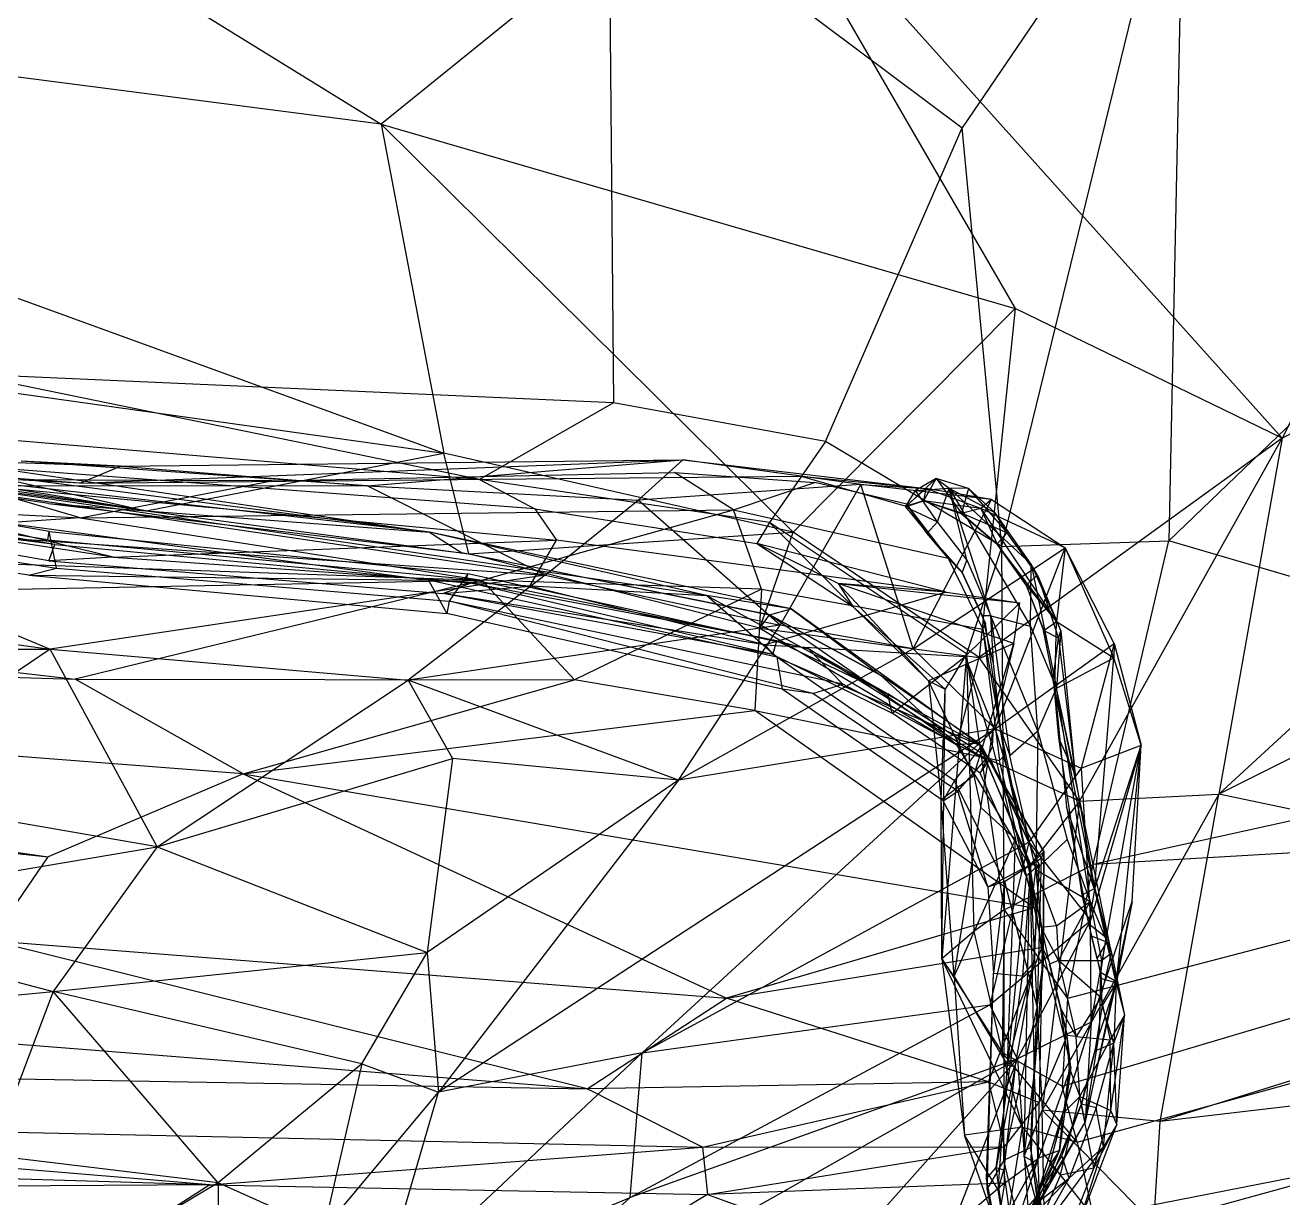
# Model space of a CAD drawing. Extents: x 11992 to 29481, y -6727 to 6811.
# Drawn here: x 17241.6 to 17324.8, y -1409.9 to -1332.3 of the extents above; entities that cross this region are included whole.
import ezdxf

# ---------------------------------------------------------------- set-up
doc = ezdxf.new("R2010")
doc.units = 0
doc.header["$MEASUREMENT"] = 0
doc.layers.get('0').update_dxf_attribs({"color": 8, "linetype": 'CONTINUOUS'})

msp = doc.modelspace()

# ---------------------------------------------------------------- linework, layer by layer
for p, q in [((17379.037, -1307.218, -2065.927), (17317.262, -1366.44, -2065.7)), ((17215.598, -1308.294, -1973.824), (17265.174, -1338.871, -1979.38)), ((17318.312, -1317.432, -2065.462), (17303.612, -1339.119, -2064.336)), ((17306.218, -1366.836, -2065.097), (17318.312, -1317.432, -2065.462)), ((17318.312, -1317.432, -2065.462), (17317.262, -1366.44, -2065.7)), ((17288.933, -1319.666, -1974.016), (17265.174, -1338.871, -1979.38)), ((17288.933, -1319.666, -1974.016), (17324.76, -1359.66, -1979.846)), ((17288.933, -1319.666, -1974.016), (17307.099, -1351.078, -1979.659)), ((17280.232, -1321.62, -2062.763), (17303.612, -1339.119, -2064.336)), ((17280.232, -1321.62, -2062.763), (17280.534, -1357.327, -2061.629)), ((17265.174, -1338.871, -1979.38), (17178.583, -1327.659, -1982.124)), ((17178.583, -1327.659, -1982.124), (17269.31, -1360.656, -1987.344)), ((17320.591, -1383.215, -1984.998), (17375.714, -1332.34, -1975.646)), ((17338.582, -1332.316, -1974.735), (17324.76, -1359.66, -1979.846)), ((17324.76, -1359.66, -1979.846), (17375.714, -1332.34, -1975.646)), ((17265.174, -1338.871, -1979.38), (17307.099, -1351.078, -1979.659)), ((17265.174, -1338.871, -1979.38), (17292.424, -1365.874, -1986.211)), ((17265.174, -1338.871, -1979.38), (17269.31, -1360.656, -1987.344)), ((17294.566, -1359.867, -2062.352), (17303.612, -1339.119, -2064.336)), ((17306.218, -1366.836, -2065.097), (17303.612, -1339.119, -2064.336)), ((17249.631, -1364.465, -1995.231), (17147.222, -1347.509, -1999.212)), ((17172.268, -1347.036, -1991.885), (17269.31, -1360.656, -1987.344)), ((17172.268, -1347.036, -1991.885), (17249.631, -1364.465, -1995.231)), ((17158.398, -1349.568, -1999.587), (17268.362, -1365.872, -1994.19)), ((17307.099, -1351.078, -1979.659), (17292.424, -1365.874, -1986.211)), ((17307.099, -1351.078, -1979.659), (17304.728, -1374.178, -1985.559)), ((17324.76, -1359.66, -1979.846), (17307.099, -1351.078, -1979.659)), ((17384.129, -1351.212, -1980.987), (17320.591, -1383.215, -1984.998)), ((17286.681, -1370.068, -1992.708), (17177.861, -1354.105, -1997.22)), ((17268.362, -1365.872, -1994.19), (17177.861, -1354.105, -1997.22)), ((17249.631, -1364.465, -1995.231), (17178.849, -1353.919, -2000.728)), ((17280.534, -1357.327, -2061.629), (17237.699, -1355.409, -2060.565)), ((17271.672, -1362.382, -2058.301), (17237.699, -1355.409, -2060.565)), ((17173.067, -1356.201, -1997.774), (17268.31, -1369.05, -1993.733)), ((17249.631, -1364.465, -1995.231), (17192.297, -1356.631, -1998.5)), ((17271.672, -1362.382, -2058.301), (17197.014, -1356.152, -2059.656)), ((17280.534, -1357.327, -2061.629), (17271.672, -1362.382, -2058.301)), ((17294.566, -1359.867, -2062.352), (17280.534, -1357.327, -2061.629)), ((17245.233, -1362.635, -2053.682), (17194.223, -1359.883, -2054.943)), ((17275.335, -1364.333, -2053.934), (17213.035, -1359.625, -2054.671)), ((17268.362, -1365.872, -1994.19), (17215.618, -1359.878, -1997.196)), ((17243.173, -1363.975, -1995.801), (17215.618, -1359.878, -1997.196)), ((17294.566, -1359.867, -2062.352), (17290.85, -1365.227, -2059.338)), ((17306.218, -1366.836, -2065.097), (17294.566, -1359.867, -2062.352)), ((17324.76, -1359.66, -1979.846), (17304.728, -1374.178, -1985.559)), ((17311.373, -1383.666, -1985.68), (17324.76, -1359.66, -1979.846)), ((17324.76, -1359.66, -1979.846), (17320.591, -1383.215, -1984.998)), ((17245.233, -1362.635, -2053.682), (17211.871, -1360.236, -2048.245)), ((17211.871, -1360.236, -2048.245), (17247.937, -1361.51, -2046.438)), ((17249.631, -1364.465, -1995.231), (17269.31, -1360.656, -1987.344)), ((17270.961, -1367.307, -1994.816), (17269.31, -1360.656, -1987.344)), ((17292.424, -1365.874, -1986.211), (17269.31, -1360.656, -1987.344)), ((17243.2, -1365.829, -2002.366), (17215.574, -1361.11, -2004.305)), ((17221.512, -1361.176, -2037.808), (17276.76, -1366.416, -2038.989)), ((17247.449, -1367.536, -2019.78), (17221.512, -1361.176, -2037.808)), ((17247.937, -1361.51, -2046.438), (17241.369, -1361.182, -2024.642)), ((17264.243, -1362.81, -2027.415), (17241.369, -1361.182, -2024.642)), ((17245.233, -1362.635, -2053.682), (17285.132, -1361.093, -2046.457)), ((17245.233, -1362.635, -2053.682), (17247.937, -1361.51, -2046.438)), ((17247.937, -1361.51, -2046.438), (17285.132, -1361.093, -2046.457)), ((17247.937, -1361.51, -2046.438), (17264.243, -1362.81, -2027.415)), ((17264.243, -1362.81, -2027.415), (17285.132, -1361.093, -2046.457)), ((17282.18, -1363.759, -2030.343), (17285.132, -1361.093, -2046.457)), ((17292.94, -1362.162, -2051.579), (17285.132, -1361.093, -2046.457)), ((17285.132, -1361.093, -2046.457), (17301.204, -1362.984, -2049.633)), ((17296.909, -1362.733, -2042.138), (17285.132, -1361.093, -2046.457)), ((17191.76, -1362.168, -2059.807), (17245.266, -1364.918, -2058.08)), ((17243.585, -1366.7, -2000.985), (17215.387, -1361.976, -2002.577)), ((17243.131, -1366.386, -2000.944), (17215.387, -1361.976, -2002.577)), ((17245.266, -1364.918, -2058.08), (17236.687, -1362.407, -2053.923)), ((17257.933, -1362.474, -2053.213), (17236.687, -1362.407, -2053.923)), ((17245.233, -1362.635, -2053.682), (17292.94, -1362.162, -2051.579)), ((17245.266, -1364.918, -2058.08), (17257.933, -1362.474, -2053.213)), ((17257.933, -1362.474, -2053.213), (17284.583, -1361.934, -2052.029)), ((17290.85, -1365.227, -2059.338), (17271.672, -1362.382, -2058.301)), ((17271.672, -1362.382, -2058.301), (17275.335, -1364.333, -2053.934)), ((17288.468, -1364.391, -2055.366), (17284.583, -1361.934, -2052.029)), ((17284.583, -1361.934, -2052.029), (17293.86, -1362.58, -2051.461)), ((17288.468, -1364.391, -2055.366), (17293.86, -1362.58, -2051.461)), ((17292.94, -1362.162, -2051.579), (17301.204, -1362.984, -2049.633)), ((17292.94, -1362.162, -2051.579), (17299.899, -1364.166, -2051.202)), ((17299.946, -1364.035, -2051.137), (17293.86, -1362.58, -2051.461)), ((17299.854, -1364.207, -2051.083), (17301.879, -1362.323, -2050.704)), ((17301.879, -1362.323, -2050.704), (17300.525, -1363.114, -2051.921)), ((17301.879, -1362.323, -2050.704), (17301.04, -1363.796, -2049.867)), ((17304.02, -1362.989, -2050.816), (17301.879, -1362.323, -2050.704)), ((17301.879, -1362.323, -2050.704), (17302.751, -1362.969, -2052.731)), ((17301.879, -1362.323, -2050.704), (17303.562, -1364.625, -2049.465)), ((17243.585, -1366.7, -2000.985), (17216.236, -1363.098, -2001.906)), ((17243.188, -1367.776, -2001.507), (17216.236, -1363.098, -2001.906)), ((17247.449, -1367.536, -2019.78), (17216.928, -1362.846, -2018.869)), ((17235.77, -1362.789, -1998.509), (17264.243, -1362.81, -2027.415)), ((17276.015, -1368.717, -2001.591), (17235.77, -1362.789, -1998.509)), ((17264.243, -1362.81, -2027.415), (17282.18, -1363.759, -2030.343)), ((17276.015, -1368.717, -2001.591), (17264.243, -1362.81, -2027.415)), ((17296.909, -1362.733, -2042.138), (17282.18, -1363.759, -2030.343)), ((17291.571, -1372.024, -2005.683), (17296.909, -1362.733, -2042.138)), ((17305.547, -1363.712, -2046.472), (17296.909, -1362.733, -2042.138)), ((17300.366, -1373.6, -2012.588), (17296.909, -1362.733, -2042.138)), ((17296.909, -1362.733, -2042.138), (17301.204, -1362.984, -2049.633)), ((17299.854, -1364.207, -2051.083), (17300.525, -1363.114, -2051.921)), ((17301.204, -1362.984, -2049.633), (17299.899, -1364.166, -2051.202)), ((17300.525, -1363.114, -2051.921), (17302.751, -1362.969, -2052.731)), ((17301.962, -1365.204, -2053.669), (17300.525, -1363.114, -2051.921)), ((17301.204, -1362.984, -2049.633), (17301.044, -1363.794, -2049.863)), ((17304.847, -1364.301, -2049.24), (17301.204, -1362.984, -2049.633)), ((17305.547, -1363.712, -2046.472), (17301.204, -1362.984, -2049.633)), ((17301.962, -1365.204, -2053.669), (17302.751, -1362.969, -2052.731)), ((17302.751, -1362.969, -2052.731), (17305.779, -1364.587, -2053.209)), ((17302.751, -1362.969, -2052.731), (17308.162, -1368.002, -2055.87)), ((17302.751, -1362.969, -2052.731), (17308.127, -1372.095, -2058.805)), ((17303.905, -1367.714, -2055.244), (17302.751, -1362.969, -2052.731)), ((17304.02, -1362.989, -2050.816), (17302.751, -1362.969, -2052.731)), ((17305.506, -1371.402, -2057.513), (17302.751, -1362.969, -2052.731)), ((17304.02, -1362.989, -2050.816), (17303.562, -1364.625, -2049.465)), ((17304.02, -1362.989, -2050.816), (17306.569, -1365.931, -2051.123)), ((17304.02, -1362.989, -2050.816), (17305.779, -1364.587, -2053.209)), ((17241.875, -1368.724, -1996.789), (17209.448, -1363.779, -1998.447)), ((17215.976, -1363.998, -2002.449), (17243.699, -1368.259, -2001.011)), ((17243.173, -1363.975, -1995.801), (17268.362, -1365.872, -1994.19)), ((17243.173, -1363.975, -1995.801), (17270.508, -1367.235, -1994.797)), ((17275.335, -1364.333, -2053.934), (17290.031, -1366.624, -2054.797)), ((17275.335, -1364.333, -2053.934), (17276.76, -1366.416, -2038.989)), ((17276.015, -1368.717, -2001.591), (17282.18, -1363.759, -2030.343)), ((17291.571, -1372.024, -2005.683), (17282.18, -1363.759, -2030.343)), ((17299.854, -1364.207, -2051.083), (17301.04, -1363.796, -2049.867)), ((17299.854, -1364.207, -2051.083), (17301.962, -1365.204, -2053.669)), ((17299.854, -1364.207, -2051.083), (17301.283, -1365.947, -2052.668)), ((17301.044, -1363.794, -2049.863), (17299.899, -1364.166, -2051.202)), ((17301.265, -1365.947, -2052.667), (17299.946, -1364.035, -2051.137)), ((17302.682, -1367.608, -2054.807), (17299.946, -1364.035, -2051.137)), ((17300.366, -1373.6, -2012.588), (17305.547, -1363.712, -2046.472)), ((17303.562, -1364.625, -2049.465), (17301.04, -1363.796, -2049.867)), ((17304.847, -1364.301, -2049.24), (17301.044, -1363.794, -2049.863)), ((17301.044, -1363.794, -2049.863), (17303.54, -1364.639, -2049.493)), ((17304.847, -1364.301, -2049.24), (17303.54, -1364.639, -2049.493)), ((17305.547, -1363.712, -2046.472), (17304.847, -1364.301, -2049.24)), ((17304.847, -1364.301, -2049.24), (17309.85, -1371.785, -2053.94)), ((17304.847, -1364.301, -2049.24), (17305.916, -1366.661, -2050.572)), ((17310.405, -1366.903, -2047.762), (17304.847, -1364.301, -2049.24)), ((17305.547, -1363.712, -2046.472), (17310.405, -1366.903, -2047.762)), ((17179.94, -1364.885, -1928.886), (17243.272, -1373.62, -1939.426)), ((17245.266, -1364.918, -2058.08), (17214.888, -1367.108, -2062.713)), ((17222.8, -1365.062, -1968.899), (17243.272, -1373.62, -1939.426)), ((17222.8, -1365.062, -1968.899), (17276.015, -1368.717, -2001.591)), ((17245.266, -1364.918, -2058.08), (17288.468, -1364.391, -2055.366)), ((17245.266, -1364.918, -2058.08), (17271.831, -1369.046, -2060.936)), ((17249.631, -1364.465, -1995.231), (17270.961, -1367.307, -1994.816)), ((17271.831, -1369.046, -2060.936), (17288.468, -1364.391, -2055.366)), ((17290.337, -1369.649, -2059.324), (17288.468, -1364.391, -2055.366)), ((17288.468, -1364.391, -2055.366), (17302.682, -1367.608, -2054.807)), ((17303.54, -1364.639, -2049.493), (17305.916, -1366.661, -2050.572)), ((17306.569, -1365.931, -2051.123), (17303.562, -1364.625, -2049.465)), ((17303.562, -1364.625, -2049.465), (17305.908, -1366.655, -2050.589)), ((17308.162, -1368.002, -2055.87), (17305.779, -1364.587, -2053.209)), ((17306.569, -1365.931, -2051.123), (17305.779, -1364.587, -2053.209)), ((17243.131, -1366.386, -2000.944), (17243.2, -1365.829, -2002.366)), ((17243.699, -1368.259, -2001.011), (17243.2, -1365.829, -2002.366)), ((17243.2, -1365.829, -2002.366), (17270.899, -1368.633, -2000.657)), ((17286.681, -1370.068, -1992.708), (17268.362, -1365.872, -1994.19)), ((17268.362, -1365.872, -1994.19), (17270.508, -1367.235, -1994.797)), ((17292.288, -1370.952, -1992.73), (17268.362, -1365.872, -1994.19)), ((17270.961, -1367.307, -1994.816), (17292.424, -1365.874, -1986.211)), ((17290.85, -1365.227, -2059.338), (17290.031, -1366.624, -2054.797)), ((17290.212, -1372.235, -1993.422), (17292.424, -1365.874, -1986.211)), ((17303.894, -1373.923, -2062.172), (17290.85, -1365.227, -2059.338)), ((17290.85, -1365.227, -2059.338), (17296.381, -1370.803, -2056.503)), ((17304.728, -1374.178, -1985.559), (17292.424, -1365.874, -1986.211)), ((17301.265, -1365.947, -2052.667), (17303.582, -1368.525, -2054.409)), ((17302.682, -1367.608, -2054.807), (17301.265, -1365.947, -2052.667)), ((17301.962, -1365.204, -2053.669), (17301.283, -1365.947, -2052.668)), ((17303.594, -1368.519, -2054.41), (17301.283, -1365.947, -2052.668)), ((17303.905, -1367.714, -2055.244), (17301.962, -1365.204, -2053.669)), ((17306.569, -1365.931, -2051.123), (17305.908, -1366.655, -2050.589)), ((17308.578, -1368.73, -2052.963), (17306.569, -1365.931, -2051.123)), ((17243.131, -1366.386, -2000.944), (17270.823, -1368.974, -1999.497)), ((17243.188, -1367.776, -2001.507), (17243.585, -1366.7, -2000.985)), ((17243.585, -1366.7, -2000.985), (17271.085, -1369.251, -1999.562)), ((17247.449, -1367.536, -2019.78), (17276.76, -1366.416, -2038.989)), ((17275, -1369.439, -2017.699), (17276.76, -1366.416, -2038.989)), ((17302.536, -1369.841, -2030.693), (17276.76, -1366.416, -2038.989)), ((17290.031, -1366.624, -2054.797), (17296.381, -1370.803, -2056.503)), ((17302.536, -1369.841, -2030.693), (17290.031, -1366.624, -2054.797)), ((17295.41, -1369.275, -2051.576), (17290.031, -1366.624, -2054.797)), ((17306.218, -1366.836, -2065.097), (17303.894, -1373.923, -2062.172)), ((17305.908, -1366.655, -2050.589), (17307.837, -1369.392, -2052.392)), ((17309.85, -1371.785, -2053.94), (17305.916, -1366.661, -2050.572)), ((17307.841, -1369.394, -2052.381), (17305.916, -1366.661, -2050.572)), ((17306.218, -1366.836, -2065.097), (17317.262, -1366.44, -2065.7)), ((17306.373, -1390.863, -2063.03), (17306.218, -1366.836, -2065.097)), ((17312.277, -1387.866, -2064.423), (17317.262, -1366.44, -2065.7)), ((17356.648, -1378.035, -2065.261), (17317.262, -1366.44, -2065.7)), ((17214.888, -1367.108, -2062.713), (17271.831, -1369.046, -2060.936)), ((17247.449, -1367.536, -2019.78), (17243.188, -1367.776, -2001.507)), ((17247.449, -1367.536, -2019.78), (17275, -1369.439, -2017.699)), ((17290.867, -1371.345, -1993.667), (17270.508, -1367.235, -1994.797)), ((17270.961, -1367.307, -1994.816), (17290.867, -1371.345, -1993.667)), ((17290.212, -1372.235, -1993.422), (17270.961, -1367.307, -1994.816)), ((17300.366, -1373.6, -2012.588), (17310.405, -1366.903, -2047.762)), ((17302.682, -1367.608, -2054.807), (17303.582, -1368.525, -2054.409)), ((17302.682, -1367.608, -2054.807), (17304.972, -1372.302, -2057.515)), ((17305.78, -1378.888, -2010.598), (17310.405, -1366.903, -2047.762)), ((17310.405, -1366.903, -2047.762), (17309.85, -1371.785, -2053.94)), ((17313.648, -1373.25, -2046), (17310.405, -1366.903, -2047.762)), ((17310.405, -1366.903, -2047.762), (17313.624, -1374.197, -2052.029)), ((17241.875, -1368.724, -1996.789), (17243.699, -1368.259, -2001.011)), ((17243.188, -1367.776, -2001.507), (17269.241, -1369.935, -2000.25)), ((17243.699, -1368.259, -2001.011), (17269.664, -1370.447, -1999.669)), ((17303.905, -1367.714, -2055.244), (17303.594, -1368.519, -2054.41)), ((17303.905, -1367.714, -2055.244), (17305.506, -1371.402, -2057.513)), ((17308.127, -1372.095, -2058.805), (17308.162, -1368.002, -2055.87)), ((17308.162, -1368.002, -2055.87), (17310.132, -1372.411, -2056.842)), ((17308.578, -1368.73, -2052.963), (17308.162, -1368.002, -2055.87)), ((17308.162, -1368.002, -2055.87), (17309.851, -1376.201, -2060.407)), ((17201.148, -1370.402, -2066.615), (17271.831, -1369.046, -2060.936)), ((17241.875, -1368.724, -1996.789), (17268.31, -1369.05, -1993.733)), ((17241.875, -1368.724, -1996.789), (17269.519, -1371.262, -1995.716)), ((17276.015, -1368.717, -2001.591), (17243.272, -1373.62, -1939.426)), ((17271.831, -1369.046, -2060.936), (17244.926, -1375.61, -2067.199)), ((17276.015, -1368.717, -2001.591), (17266.964, -1375.664, -1957.048)), ((17268.31, -1369.05, -1993.733), (17286.681, -1370.068, -1992.708)), ((17268.31, -1369.05, -1993.733), (17269.519, -1371.262, -1995.716)), ((17291.341, -1374.137, -1992.442), (17268.31, -1369.05, -1993.733)), ((17269.241, -1369.935, -2000.25), (17271.085, -1369.251, -1999.562)), ((17270.899, -1368.633, -2000.657), (17269.664, -1370.447, -1999.669)), ((17270.823, -1368.974, -1999.497), (17270.899, -1368.633, -2000.657)), ((17291.335, -1373.074, -1997.716), (17270.823, -1368.974, -1999.497)), ((17293.432, -1373.601, -1998.406), (17270.899, -1368.633, -2000.657)), ((17291.084, -1373.973, -1997.254), (17271.085, -1369.251, -1999.562)), ((17291.335, -1373.074, -1997.716), (17271.085, -1369.251, -1999.562)), ((17271.831, -1369.046, -2060.936), (17277.957, -1375.641, -2064.549)), ((17290.337, -1369.649, -2059.324), (17271.831, -1369.046, -2060.936)), ((17276.015, -1368.717, -2001.591), (17291.571, -1372.024, -2005.683)), ((17301.375, -1375.721, -2050.253), (17295.41, -1369.275, -2051.576)), ((17302.536, -1369.841, -2030.693), (17295.41, -1369.275, -2051.576)), ((17295.41, -1369.275, -2051.576), (17307.418, -1370.547, -2031.21)), ((17295.41, -1369.275, -2051.576), (17296.381, -1370.803, -2056.503)), ((17307.013, -1373.244, -2032.335), (17295.41, -1369.275, -2051.576)), ((17303.582, -1368.525, -2054.409), (17305.149, -1371.924, -2056.476)), ((17304.949, -1371.415, -2056.164), (17303.594, -1368.519, -2054.41)), ((17308.578, -1368.73, -2052.963), (17307.837, -1369.392, -2052.392)), ((17308.578, -1368.73, -2052.963), (17310.132, -1372.411, -2056.842)), ((17308.578, -1368.73, -2052.963), (17309.971, -1372.894, -2055.26)), ((17269.241, -1369.935, -2000.25), (17275, -1369.439, -2017.699)), ((17291.084, -1373.973, -1997.254), (17269.241, -1369.935, -2000.25)), ((17290.542, -1373.339, -2002.831), (17269.241, -1369.935, -2000.25)), ((17290.542, -1373.339, -2002.831), (17275, -1369.439, -2017.699)), ((17290.337, -1369.649, -2059.324), (17277.957, -1375.641, -2064.549)), ((17304.898, -1380.027, -1990.826), (17286.681, -1370.068, -1992.708)), ((17292.288, -1370.952, -1992.73), (17286.681, -1370.068, -1992.708)), ((17291.341, -1374.137, -1992.442), (17286.681, -1370.068, -1992.708)), ((17290.337, -1369.649, -2059.324), (17289.895, -1377.676, -2063.624)), ((17290.337, -1369.649, -2059.324), (17304.972, -1372.302, -2057.515)), ((17302.536, -1369.841, -2030.693), (17290.542, -1373.339, -2002.831)), ((17302.536, -1369.841, -2030.693), (17307.418, -1370.547, -2031.21)), ((17307.837, -1369.392, -2052.392), (17308.991, -1372.384, -2054.216)), ((17307.841, -1369.394, -2052.381), (17309.85, -1371.785, -2053.94)), ((17307.841, -1369.394, -2052.381), (17308.995, -1372.386, -2054.203)), ((17201.148, -1370.402, -2066.615), (17244.926, -1375.61, -2067.199)), ((17269.664, -1370.447, -1999.669), (17269.519, -1371.262, -1995.716)), ((17295.72, -1375.938, -1997.798), (17269.664, -1370.447, -1999.669)), ((17293.72, -1376.544, -1996.359), (17269.664, -1370.447, -1999.669)), ((17290.867, -1371.345, -1993.667), (17292.288, -1370.952, -1992.73)), ((17304.898, -1380.027, -1990.826), (17292.288, -1370.952, -1992.73)), ((17292.288, -1370.952, -1992.73), (17298.19, -1375.343, -1992.874)), ((17301.375, -1375.721, -2050.253), (17296.381, -1370.803, -2056.503)), ((17296.381, -1370.803, -2056.503), (17302.47, -1376.256, -2057.092)), ((17307.418, -1370.547, -2031.21), (17303.81, -1374.103, -2013.958)), ((17307.013, -1373.244, -2032.335), (17307.418, -1370.547, -2031.21)), ((17291.69, -1376.275, -1994.178), (17269.519, -1371.262, -1995.716)), ((17290.212, -1372.235, -1993.422), (17290.867, -1371.345, -1993.667)), ((17298.19, -1375.343, -1992.874), (17290.867, -1371.345, -1993.667)), ((17303.248, -1379.948, -1991.812), (17290.867, -1371.345, -1993.667)), ((17290.867, -1371.345, -1993.667), (17298.19, -1375.343, -1992.874)), ((17305.506, -1371.402, -2057.513), (17304.949, -1371.415, -2056.164)), ((17305.67, -1374.574, -2057.904), (17304.949, -1371.415, -2056.164)), ((17305.67, -1374.574, -2057.904), (17305.506, -1371.402, -2057.513)), ((17308.613, -1379.036, -2062.216), (17305.506, -1371.402, -2057.513)), ((17305.506, -1371.402, -2057.513), (17308.127, -1372.095, -2058.805)), ((17305.506, -1371.402, -2057.513), (17306.758, -1380.669, -2061.995)), ((17308.995, -1372.386, -2054.203), (17309.85, -1371.785, -2053.94)), ((17309.74, -1376.271, -2056.597), (17309.85, -1371.785, -2053.94)), ((17309.85, -1371.785, -2053.94), (17313.624, -1374.197, -2052.029)), ((17291.571, -1372.024, -2005.683), (17266.964, -1375.664, -1957.048)), ((17284.829, -1382.279, -1962.324), (17291.571, -1372.024, -2005.683)), ((17290.212, -1372.235, -1993.422), (17304.728, -1374.178, -1985.559)), ((17290.212, -1372.235, -1993.422), (17303.248, -1379.948, -1991.812)), ((17300.366, -1373.6, -2012.588), (17291.571, -1372.024, -2005.683)), ((17304.972, -1372.302, -2057.515), (17305.149, -1371.924, -2056.476)), ((17304.972, -1372.302, -2057.515), (17306.076, -1380.98, -2061.78)), ((17304.972, -1372.302, -2057.515), (17306.405, -1380.662, -2060.886)), ((17306.405, -1380.662, -2060.886), (17305.149, -1371.924, -2056.476)), ((17308.127, -1372.095, -2058.805), (17309.851, -1376.201, -2060.407)), ((17308.613, -1379.036, -2062.216), (17308.127, -1372.095, -2058.805)), ((17309.618, -1375.587, -2055.997), (17308.991, -1372.384, -2054.216)), ((17309.971, -1372.894, -2055.26), (17308.991, -1372.384, -2054.216)), ((17309.74, -1376.271, -2056.597), (17308.995, -1372.386, -2054.203)), ((17310.132, -1372.411, -2056.842), (17309.851, -1376.201, -2060.407)), ((17309.971, -1372.894, -2055.26), (17310.132, -1372.411, -2056.842)), ((17310.132, -1372.411, -2056.842), (17311.078, -1381.942, -2059.768)), ((17142.394, -1373.076, -2070.569), (17243.147, -1387.356, -2069.881)), ((17256.033, -1381.874, -2068.552), (17142.394, -1373.076, -2070.569)), ((17290.542, -1373.339, -2002.831), (17303.81, -1374.103, -2013.958)), ((17290.542, -1373.339, -2002.831), (17291.084, -1373.973, -1997.254)), ((17291.084, -1373.973, -1997.254), (17291.335, -1373.074, -1997.716)), ((17291.335, -1373.074, -1997.716), (17298.696, -1376.578, -1996.617)), ((17291.335, -1373.074, -1997.716), (17293.432, -1373.601, -1998.406)), ((17291.335, -1373.074, -1997.716), (17298.696, -1376.578, -1996.617)), ((17307.013, -1373.244, -2032.335), (17301.375, -1375.721, -2050.253)), ((17304.364, -1381.989, -2029.772), (17307.013, -1373.244, -2032.335)), ((17307.013, -1373.244, -2032.335), (17305.674, -1378.78, -2018.094)), ((17305.78, -1378.888, -2010.598), (17313.648, -1373.25, -2046)), ((17309.618, -1375.587, -2055.997), (17309.971, -1372.894, -2055.26)), ((17309.971, -1372.894, -2055.26), (17311.078, -1381.942, -2059.768)), ((17313.648, -1373.25, -2046), (17311.472, -1381.499, -2023.083)), ((17313.648, -1373.25, -2046), (17313.624, -1374.197, -2052.029)), ((17313.648, -1373.25, -2046), (17315.444, -1379.965, -2051.343)), ((17186.932, -1373.844, -2069.119), (17244.926, -1375.61, -2067.199)), ((17190.655, -1373.635, -1896.393), (17243.272, -1373.62, -1939.426)), ((17243.272, -1373.62, -1939.426), (17229.329, -1383.057, -1886.728)), ((17250.364, -1386.688, -1895.625), (17243.272, -1373.62, -1939.426)), ((17243.272, -1373.62, -1939.426), (17266.964, -1375.664, -1957.048)), ((17300.366, -1373.6, -2012.588), (17284.829, -1382.279, -1962.324)), ((17291.084, -1373.973, -1997.254), (17298.973, -1377.851, -1996.331)), ((17303.105, -1382.339, -1991.358), (17291.341, -1374.137, -1992.442)), ((17291.341, -1374.137, -1992.442), (17304.898, -1380.027, -1990.826)), ((17291.341, -1374.137, -1992.442), (17291.69, -1376.275, -1994.178)), ((17293.432, -1373.601, -1998.406), (17295.72, -1375.938, -1997.798)), ((17305.141, -1380.927, -1997.109), (17293.432, -1373.601, -1998.406)), ((17293.432, -1373.601, -1998.406), (17298.696, -1376.578, -1996.617)), ((17298.973, -1377.851, -1996.331), (17303.81, -1374.103, -2013.958)), ((17300.366, -1373.6, -2012.588), (17305.78, -1378.888, -2010.598)), ((17303.894, -1373.923, -2062.172), (17302.257, -1394.103, -2054.431)), ((17303.894, -1373.923, -2062.172), (17302.47, -1376.256, -2057.092)), ((17303.248, -1379.948, -1991.812), (17304.728, -1374.178, -1985.559)), ((17305.674, -1378.78, -2018.094), (17303.81, -1374.103, -2013.958)), ((17305.619, -1380.042, -2002.73), (17303.81, -1374.103, -2013.958)), ((17306.373, -1390.863, -2063.03), (17303.894, -1373.923, -2062.172)), ((17303.894, -1373.923, -2062.172), (17304.374, -1392.292, -2060.7)), ((17311.373, -1383.666, -1985.68), (17304.728, -1374.178, -1985.559)), ((17309.74, -1376.271, -2056.597), (17313.624, -1374.197, -2052.029)), ((17312.362, -1389.525, -2061.592), (17313.624, -1374.197, -2052.029)), ((17315.444, -1379.965, -2051.343), (17313.624, -1374.197, -2052.029)), ((17306.161, -1378.961, -2060.101), (17305.67, -1374.574, -2057.904)), ((17126.079, -1375.312, -2070.853), (17243.147, -1387.356, -2069.881)), ((17256.033, -1381.874, -2068.552), (17244.926, -1375.61, -2067.199)), ((17244.926, -1375.61, -2067.199), (17277.957, -1375.641, -2064.549)), ((17250.364, -1386.688, -1895.625), (17266.964, -1375.664, -1957.048)), ((17256.033, -1381.874, -2068.552), (17277.957, -1375.641, -2064.549)), ((17284.829, -1382.279, -1962.324), (17266.964, -1375.664, -1957.048)), ((17266.964, -1375.664, -1957.048), (17269.898, -1380.859, -1941.657)), ((17289.895, -1377.676, -2063.624), (17277.957, -1375.641, -2064.549)), ((17293.72, -1376.544, -1996.359), (17295.72, -1375.938, -1997.798)), ((17305.141, -1380.927, -1997.109), (17295.72, -1375.938, -1997.798)), ((17298.19, -1375.343, -1992.874), (17303.248, -1379.948, -1991.812)), ((17304.71, -1379.842, -1992.29), (17298.19, -1375.343, -1992.874)), ((17304.71, -1379.842, -1992.291), (17298.19, -1375.343, -1992.874)), ((17301.375, -1375.721, -2050.253), (17302.47, -1376.256, -2057.092)), ((17301.375, -1375.721, -2050.253), (17302.212, -1383.598, -2045.052)), ((17304.364, -1381.989, -2029.772), (17301.375, -1375.721, -2050.253)), ((17309.618, -1375.587, -2055.997), (17309.97, -1379.494, -2057.966)), ((17302.347, -1383.658, -1993.206), (17291.69, -1376.275, -1994.178)), ((17293.72, -1376.544, -1996.359), (17291.69, -1376.275, -1994.178)), ((17303.316, -1383.018, -1995.542), (17293.72, -1376.544, -1996.359)), ((17298.973, -1377.851, -1996.331), (17298.696, -1376.578, -1996.617)), ((17305.453, -1380.879, -1995.996), (17298.696, -1376.578, -1996.617)), ((17305.453, -1380.879, -1995.996), (17298.696, -1376.578, -1996.617)), ((17302.212, -1383.598, -2045.052), (17302.47, -1376.256, -2057.092)), ((17302.257, -1394.103, -2054.431), (17302.47, -1376.256, -2057.092)), ((17308.613, -1379.036, -2062.216), (17309.851, -1376.201, -2060.407)), ((17312.362, -1389.525, -2061.592), (17309.74, -1376.271, -2056.597)), ((17309.74, -1376.271, -2056.597), (17310.493, -1384.044, -2059.859)), ((17311.078, -1381.942, -2059.768), (17309.851, -1376.201, -2060.407)), ((17312.069, -1390.326, -2065.688), (17309.851, -1376.201, -2060.407)), ((17313.481, -1393.714, -2064.834), (17309.851, -1376.201, -2060.407)), ((17256.033, -1381.874, -2068.552), (17289.895, -1377.676, -2063.624)), ((17308.369, -1390.726, -2065.42), (17289.895, -1377.676, -2063.624)), ((17289.895, -1377.676, -2063.624), (17306.076, -1380.98, -2061.78)), ((17304.786, -1381.817, -1995.902), (17298.973, -1377.851, -1996.331)), ((17356.648, -1378.035, -2065.261), (17312.277, -1387.866, -2064.423)), ((17305.78, -1378.888, -2010.598), (17268.969, -1402.923, -1887.625)), ((17305.78, -1378.888, -2010.598), (17282.442, -1400.331, -1924.806)), ((17305.78, -1378.888, -2010.598), (17284.829, -1382.279, -1962.324)), ((17304.835, -1384.103, -2016.541), (17305.674, -1378.78, -2018.094)), ((17305.619, -1380.042, -2002.73), (17305.674, -1378.78, -2018.094)), ((17305.78, -1378.888, -2010.598), (17308.008, -1386.389, -2004.703)), ((17305.78, -1378.888, -2010.598), (17311.472, -1381.499, -2023.083)), ((17308.33, -1389.507, -2064.426), (17306.161, -1378.961, -2060.101)), ((17306.161, -1378.961, -2060.101), (17306.758, -1380.669, -2061.995)), ((17308.613, -1379.036, -2062.216), (17306.758, -1380.669, -2061.995)), ((17308.613, -1379.036, -2062.216), (17308.481, -1388.203, -2064.937)), ((17308.613, -1379.036, -2062.216), (17310.54, -1386.205, -2064.766)), ((17303.105, -1382.339, -1991.358), (17304.898, -1380.027, -1990.826)), ((17304.71, -1379.842, -1992.29), (17303.248, -1379.948, -1991.812)), ((17311.373, -1383.666, -1985.68), (17303.248, -1379.948, -1991.812)), ((17308.078, -1387.938, -1991.812), (17303.248, -1379.948, -1991.812)), ((17304.71, -1379.842, -1992.29), (17308.078, -1387.938, -1991.812)), ((17304.71, -1379.842, -1992.29), (17309.004, -1387.012, -1992.313)), ((17309.003, -1387.012, -1992.314), (17304.71, -1379.842, -1992.291)), ((17304.898, -1380.027, -1990.826), (17304.71, -1379.842, -1992.291)), ((17305.619, -1380.042, -2002.73), (17304.786, -1381.817, -1995.902)), ((17308.835, -1387.437, -1991.087), (17304.898, -1380.027, -1990.826)), ((17305.619, -1380.042, -2002.73), (17307.128, -1386.2, -2002.416)), ((17309.97, -1379.494, -2057.966), (17311.524, -1389.906, -2061.708)), ((17309.97, -1379.494, -2057.966), (17311.078, -1381.942, -2059.768)), ((17311.472, -1381.499, -2023.083), (17315.444, -1379.965, -2051.343)), ((17315.444, -1379.965, -2051.343), (17312.093, -1391.564, -2016.184)), ((17312.145, -1398.3, -2020.107), (17315.444, -1379.965, -2051.343)), ((17312.362, -1389.525, -2061.592), (17315.444, -1379.965, -2051.343)), ((17313.811, -1395.641, -2059.137), (17315.444, -1379.965, -2051.343)), ((17314.843, -1390.314, -2051.839), (17315.444, -1379.965, -2051.343)), ((17250.364, -1386.688, -1895.625), (17269.898, -1380.859, -1941.657)), ((17269.898, -1380.859, -1941.657), (17268.204, -1393.696, -1903.964)), ((17284.829, -1382.279, -1962.324), (17269.898, -1380.859, -1941.657)), ((17303.316, -1383.018, -1995.542), (17305.141, -1380.927, -1997.109)), ((17304.786, -1381.817, -1995.902), (17305.453, -1380.879, -1995.996)), ((17305.453, -1380.879, -1995.996), (17305.141, -1380.927, -1997.109)), ((17308.144, -1387.864, -1997.552), (17305.141, -1380.927, -1997.109)), ((17308.703, -1387.883, -1996.523), (17305.453, -1380.879, -1995.996)), ((17305.453, -1380.879, -1995.996), (17308.703, -1387.883, -1996.523)), ((17306.076, -1380.98, -2061.78), (17306.405, -1380.662, -2060.886)), ((17308.369, -1390.726, -2065.42), (17306.076, -1380.98, -2061.78)), ((17308.206, -1389.033, -2064.266), (17306.405, -1380.662, -2060.886)), ((17308.481, -1388.203, -2064.937), (17306.758, -1380.669, -2061.995)), ((17307.832, -1388.629, -1996.566), (17304.786, -1381.817, -1995.902)), ((17311.472, -1381.499, -2023.083), (17308.008, -1386.389, -2004.703)), ((17311.472, -1381.499, -2023.083), (17312.093, -1391.564, -2016.184)), ((17256.033, -1381.874, -2068.552), (17243.147, -1387.356, -2069.881)), ((17256.033, -1381.874, -2068.552), (17288.007, -1396.719, -2067.828)), ((17256.033, -1381.874, -2068.552), (17308.369, -1390.726, -2065.42)), ((17284.829, -1382.279, -1962.324), (17268.204, -1393.696, -1903.964)), ((17284.829, -1382.279, -1962.324), (17268.969, -1402.923, -1887.625)), ((17304.364, -1381.989, -2029.772), (17302.212, -1383.598, -2045.052)), ((17302.347, -1383.658, -1993.206), (17303.105, -1382.339, -1991.358)), ((17306.411, -1388.988, -1992.017), (17303.105, -1382.339, -1991.358)), ((17304.364, -1381.989, -2029.772), (17304.835, -1384.103, -2016.541)), ((17312.379, -1389.449, -2062.356), (17311.078, -1381.942, -2059.768)), ((17250.364, -1386.688, -1895.625), (17229.329, -1383.057, -1886.728)), ((17302.347, -1383.658, -1993.206), (17303.316, -1383.018, -1995.542)), ((17305.301, -1389.334, -1994.579), (17303.316, -1383.018, -1995.542)), ((17320.591, -1383.215, -1984.998), (17308.902, -1404.116, -1992.328)), ((17311.373, -1383.666, -1985.68), (17320.591, -1383.215, -1984.998)), ((17316.695, -1404.866, -1991.778), (17320.591, -1383.215, -1984.998)), ((17359.898, -1391.436, -1990.986), (17320.591, -1383.215, -1984.998)), ((17303.08, -1395.283, -2017.168), (17302.212, -1383.598, -2045.052)), ((17302.257, -1394.103, -2054.431), (17302.212, -1383.598, -2045.052)), ((17305.301, -1389.334, -1994.579), (17302.347, -1383.658, -1993.206)), ((17303.08, -1395.283, -2017.168), (17304.835, -1384.103, -2016.541)), ((17307.128, -1386.2, -2002.416), (17304.835, -1384.103, -2016.541)), ((17311.373, -1383.666, -1985.68), (17308.078, -1387.938, -1991.812)), ((17311.373, -1383.666, -1985.68), (17308.902, -1404.116, -1992.328)), ((17310.493, -1384.044, -2059.859), (17311.951, -1391.794, -2061.839)), ((17312.362, -1389.525, -2061.592), (17310.493, -1384.044, -2059.859)), ((17353.55, -1385.479, -2064.061), (17310.564, -1396.736, -2062.9)), ((17353.55, -1385.479, -2064.061), (17312.277, -1387.866, -2064.423)), ((17224.096, -1391.132, -1852.875), (17250.364, -1386.688, -1895.625)), ((17250.364, -1386.688, -1895.625), (17243.472, -1396.281, -1859.601)), ((17250.364, -1386.688, -1895.625), (17268.204, -1393.696, -1903.964)), ((17282.442, -1400.331, -1924.806), (17308.008, -1386.389, -2004.703)), ((17303.08, -1395.283, -2017.168), (17307.128, -1386.2, -2002.416)), ((17308.008, -1386.389, -2004.703), (17305.442, -1397.153, -1989.863)), ((17306.608, -1401.139, -1999.557), (17307.128, -1386.2, -2002.416)), ((17307.832, -1388.629, -1996.566), (17307.128, -1386.2, -2002.416)), ((17308.008, -1386.389, -2004.703), (17312.093, -1391.564, -2016.184)), ((17308.481, -1388.203, -2064.937), (17310.54, -1386.205, -2064.766)), ((17310.54, -1386.205, -2064.766), (17312.069, -1390.326, -2065.688)), ((17239.356, -1392.9, -2069.86), (17243.147, -1387.356, -2069.881)), ((17306.411, -1388.988, -1992.017), (17308.835, -1387.437, -1991.087)), ((17308.078, -1387.938, -1991.812), (17309.004, -1387.012, -1992.313)), ((17308.835, -1387.437, -1991.087), (17308.573, -1397.322, -1992.963)), ((17309.003, -1387.012, -1992.314), (17308.835, -1387.437, -1991.087)), ((17308.954, -1394.337, -1993.383), (17309.004, -1387.012, -1992.313)), ((17309.003, -1387.012, -1992.314), (17308.954, -1394.337, -1993.383)), ((17305.301, -1389.334, -1994.579), (17308.144, -1387.864, -1997.552)), ((17306.373, -1390.863, -2063.03), (17312.277, -1387.866, -2064.423)), ((17308.144, -1387.864, -1997.552), (17307.592, -1395.224, -1998.951)), ((17307.707, -1407.193, -1996.489), (17308.078, -1387.938, -1991.812)), ((17308.703, -1387.883, -1996.523), (17307.832, -1388.629, -1996.566)), ((17308.078, -1387.938, -1991.812), (17308.902, -1404.116, -1992.328)), ((17308.078, -1387.938, -1991.812), (17308.954, -1394.337, -1993.383)), ((17308.078, -1387.938, -1991.812), (17308.368, -1401.8, -1995.236)), ((17308.144, -1387.864, -1997.552), (17308.703, -1387.883, -1996.523)), ((17308.33, -1389.507, -2064.426), (17308.481, -1388.203, -2064.937)), ((17308.703, -1387.883, -1996.523), (17308.343, -1394.379, -1997.903)), ((17308.343, -1394.379, -1997.903), (17308.703, -1387.883, -1996.523)), ((17309.832, -1391.923, -2066.182), (17308.481, -1388.203, -2064.937)), ((17308.481, -1388.203, -2064.937), (17312.069, -1390.326, -2065.688)), ((17308.481, -1388.203, -2064.937), (17308.833, -1392.046, -2064.974)), ((17310.564, -1396.736, -2062.9), (17312.277, -1387.866, -2064.423)), ((17305.301, -1389.334, -1994.579), (17306.411, -1388.988, -1992.017)), ((17306.411, -1388.988, -1992.017), (17305.685, -1395.047, -1995.965)), ((17306.356, -1407.434, -1996.489), (17306.411, -1388.988, -1992.017)), ((17306.411, -1388.988, -1992.017), (17308.573, -1397.322, -1992.963)), ((17307.832, -1388.629, -1996.566), (17306.608, -1401.139, -1999.557)), ((17308.369, -1390.726, -2065.42), (17308.206, -1389.033, -2064.266)), ((17308.206, -1389.033, -2064.266), (17308.869, -1392.036, -2064.938)), ((17310.21, -1402.532, -2060.481), (17355.793, -1388.979, -2061.943)), ((17305.301, -1389.334, -1994.579), (17305.685, -1395.047, -1995.965)), ((17308.33, -1389.507, -2064.426), (17308.833, -1392.046, -2064.974)), ((17312.379, -1389.449, -2062.356), (17311.524, -1389.906, -2061.708)), ((17311.524, -1389.906, -2061.708), (17312.15, -1392.616, -2061.646)), ((17312.362, -1389.525, -2061.592), (17311.951, -1391.794, -2061.839)), ((17312.362, -1389.525, -2061.592), (17313.811, -1395.641, -2059.137)), ((17312.362, -1389.525, -2061.592), (17313.097, -1392.695, -2061.539)), ((17313.169, -1393.005, -2062.235), (17312.379, -1389.449, -2062.356)), ((17312.379, -1389.449, -2062.356), (17313.481, -1393.714, -2064.834)), ((17308.369, -1390.726, -2065.42), (17288.007, -1396.719, -2067.828)), ((17306.373, -1390.863, -2063.03), (17304.374, -1392.292, -2060.7)), ((17306.373, -1390.863, -2063.03), (17306.255, -1400.315, -2059.365)), ((17306.373, -1390.863, -2063.03), (17310.564, -1396.736, -2062.9)), ((17308.369, -1390.726, -2065.42), (17308.898, -1393.342, -2065.528)), ((17309.832, -1391.923, -2066.182), (17312.069, -1390.326, -2065.688)), ((17309.97, -1394.213, -2065.56), (17312.069, -1390.326, -2065.688)), ((17314.843, -1390.314, -2051.839), (17311.749, -1404.895, -2037.364)), ((17312.069, -1390.326, -2065.688), (17312.823, -1394.21, -2065.478)), ((17312.069, -1390.326, -2065.688), (17313.481, -1393.714, -2064.834)), ((17312.145, -1398.3, -2020.107), (17314.843, -1390.314, -2051.839)), ((17314.843, -1390.314, -2051.839), (17313.811, -1395.641, -2059.137)), ((17224.096, -1391.132, -1852.875), (17243.472, -1396.281, -1859.601)), ((17305.442, -1397.153, -1989.863), (17312.093, -1391.564, -2016.184)), ((17307.269, -1400.727, -1995.451), (17312.093, -1391.564, -2016.184)), ((17313.097, -1392.695, -2061.539), (17311.951, -1391.794, -2061.839)), ((17311.951, -1391.794, -2061.839), (17312.75, -1395.02, -2060.243)), ((17312.145, -1398.3, -2020.107), (17312.093, -1391.564, -2016.184)), ((17359.898, -1391.436, -1990.986), (17316.695, -1404.866, -1991.778)), ((17304.374, -1392.292, -2060.7), (17302.257, -1394.103, -2054.431)), ((17304.374, -1392.292, -2060.7), (17306.255, -1400.315, -2059.365)), ((17309.832, -1391.923, -2066.182), (17308.833, -1392.046, -2064.974)), ((17308.833, -1392.046, -2064.974), (17309.386, -1394.455, -2064.364)), ((17309.97, -1394.213, -2065.56), (17308.833, -1392.046, -2064.974)), ((17308.898, -1393.342, -2065.528), (17308.869, -1392.036, -2064.938)), ((17309.35, -1394.307, -2064.431), (17308.869, -1392.036, -2064.938)), ((17309.832, -1391.923, -2066.182), (17309.97, -1394.213, -2065.56)), ((17313.169, -1393.005, -2062.235), (17312.15, -1392.616, -2061.646)), ((17312.522, -1394.106, -2060.895), (17312.15, -1392.616, -2061.646)), ((17278.804, -1402.718, -2067.378), (17239.356, -1392.9, -2069.86)), ((17239.356, -1392.9, -2069.86), (17288.007, -1396.719, -2067.828)), ((17288.007, -1396.719, -2067.828), (17308.898, -1393.342, -2065.528)), ((17305.334, -1402.238, -2065.294), (17308.898, -1393.342, -2065.528)), ((17308.898, -1393.342, -2065.528), (17308.688, -1403.614, -2062.928)), ((17308.898, -1393.342, -2065.528), (17309.35, -1394.307, -2064.431)), ((17310.421, -1399.496, -2062.388), (17308.898, -1393.342, -2065.528)), ((17312.522, -1394.106, -2060.895), (17313.169, -1393.005, -2062.235)), ((17313.097, -1392.695, -2061.539), (17312.75, -1395.02, -2060.243)), ((17313.811, -1395.641, -2059.137), (17313.097, -1392.695, -2061.539)), ((17313.78, -1395.702, -2060.135), (17313.169, -1393.005, -2062.235)), ((17313.169, -1393.005, -2062.235), (17313.481, -1393.714, -2064.834)), ((17313.169, -1393.005, -2062.235), (17314.344, -1397.832, -2061.406)), ((17243.472, -1396.281, -1859.601), (17268.204, -1393.696, -1903.964)), ((17263.888, -1401.067, -1879.609), (17268.204, -1393.696, -1903.964)), ((17268.204, -1393.696, -1903.964), (17268.969, -1402.923, -1887.625)), ((17303.08, -1395.283, -2017.168), (17302.257, -1394.103, -2054.431)), ((17307.601, -1405.243, -2046.377), (17302.257, -1394.103, -2054.431)), ((17302.257, -1394.103, -2054.431), (17306.255, -1400.315, -2059.365)), ((17302.257, -1394.103, -2054.431), (17303.764, -1405.77, -2016.426)), ((17309.35, -1394.307, -2064.431), (17310.12, -1397.422, -2062.754)), ((17309.97, -1394.213, -2065.56), (17309.386, -1394.455, -2064.364)), ((17309.97, -1394.213, -2065.56), (17312.823, -1394.21, -2065.478)), ((17312.771, -1396.664, -2064.434), (17309.97, -1394.213, -2065.56)), ((17309.97, -1394.213, -2065.56), (17311.135, -1399.247, -2062.535)), ((17312.522, -1394.106, -2060.895), (17312.815, -1395.436, -2059.777)), ((17312.771, -1396.664, -2064.434), (17313.481, -1393.714, -2064.834)), ((17312.771, -1396.664, -2064.434), (17312.823, -1394.21, -2065.478)), ((17312.823, -1394.21, -2065.478), (17313.481, -1393.714, -2064.834)), ((17313.481, -1393.714, -2064.834), (17314.344, -1397.832, -2061.406)), ((17305.212, -1408.659, -2001.083), (17305.685, -1395.047, -1995.965)), ((17305.247, -1409.334, -1998.858), (17305.685, -1395.047, -1995.965)), ((17305.685, -1395.047, -1995.965), (17307.592, -1395.224, -1998.951)), ((17306.608, -1401.139, -1999.557), (17308.343, -1394.379, -1997.903)), ((17307.116, -1401.234, -1999.745), (17308.343, -1394.379, -1997.903)), ((17307.116, -1401.234, -1999.745), (17308.343, -1394.379, -1997.903)), ((17307.592, -1395.224, -1998.951), (17308.343, -1394.379, -1997.903)), ((17308.954, -1394.337, -1993.383), (17308.368, -1401.8, -1995.236)), ((17308.368, -1401.8, -1995.236), (17308.954, -1394.337, -1993.383)), ((17308.573, -1397.322, -1992.963), (17308.954, -1394.337, -1993.383)), ((17310.136, -1397.416, -2062.753), (17309.386, -1394.455, -2064.364)), ((17312.75, -1395.02, -2060.243), (17312.664, -1399.083, -2053.578)), ((17313.811, -1395.641, -2059.137), (17312.75, -1395.02, -2060.243)), ((17186.583, -1395.442, -2068.34), (17278.804, -1402.718, -2067.378)), ((17303.08, -1395.283, -2017.168), (17306.608, -1401.139, -1999.557)), ((17303.08, -1395.283, -2017.168), (17303.764, -1405.77, -2016.426)), ((17305.844, -1407.919, -2002.067), (17307.592, -1395.224, -1998.951)), ((17311.217, -1406.238, -2056.106), (17351.403, -1395.173, -2056.17)), ((17311.749, -1404.895, -2037.364), (17313.811, -1395.641, -2059.137)), ((17313.811, -1395.641, -2059.137), (17312.664, -1399.083, -2053.578)), ((17313.78, -1395.702, -2060.135), (17312.815, -1395.436, -2059.777)), ((17312.853, -1397.189, -2056.93), (17312.815, -1395.436, -2059.777)), ((17313.78, -1395.702, -2060.135), (17312.853, -1397.189, -2056.93)), ((17313.78, -1395.702, -2060.135), (17313.628, -1399.679, -2052.977)), ((17313.78, -1395.702, -2060.135), (17314.344, -1397.832, -2061.406)), ((17210.5, -1399.383, -1819.065), (17243.472, -1396.281, -1859.601)), ((17243.472, -1396.281, -1859.601), (17239.373, -1407.111, -1830.919)), ((17263.888, -1401.067, -1879.609), (17243.472, -1396.281, -1859.601)), ((17254.382, -1408.922, -1848.047), (17243.472, -1396.281, -1859.601)), ((17278.804, -1402.718, -2067.378), (17288.007, -1396.719, -2067.828)), ((17305.334, -1402.238, -2065.294), (17288.007, -1396.719, -2067.828)), ((17310.564, -1396.736, -2062.9), (17310.21, -1402.532, -2060.481)), ((17312.771, -1396.664, -2064.434), (17311.135, -1399.247, -2062.535)), ((17312.771, -1396.664, -2064.434), (17313.396, -1399.478, -2061.703)), ((17281.65, -1409.897, -1914.436), (17305.442, -1397.153, -1989.863)), ((17282.442, -1400.331, -1924.806), (17305.442, -1397.153, -1989.863)), ((17307.269, -1400.727, -1995.451), (17305.442, -1397.153, -1989.863)), ((17306.356, -1407.434, -1996.489), (17308.573, -1397.322, -1992.963)), ((17308.119, -1406.6, -1996.001), (17308.573, -1397.322, -1992.963)), ((17308.368, -1401.8, -1995.236), (17308.573, -1397.322, -1992.963)), ((17310.537, -1399.194, -2061.239), (17310.12, -1397.422, -2062.754)), ((17310.421, -1399.496, -2062.388), (17310.12, -1397.422, -2062.754)), ((17310.136, -1397.416, -2062.753), (17311.135, -1399.247, -2062.535)), ((17310.136, -1397.416, -2062.753), (17310.551, -1399.188, -2061.239)), ((17312.853, -1397.189, -2056.93), (17312.376, -1400.227, -2050.945)), ((17313.628, -1399.679, -2052.977), (17312.853, -1397.189, -2056.93)), ((17312.145, -1398.3, -2020.107), (17307.269, -1400.727, -1995.451)), ((17312.145, -1398.3, -2020.107), (17308.008, -1411.459, -2010.087)), ((17312.145, -1398.3, -2020.107), (17311.749, -1404.895, -2037.364)), ((17314.344, -1397.832, -2061.406), (17313.396, -1399.478, -2061.703)), ((17313.444, -1404.141, -2052.418), (17314.344, -1397.832, -2061.406)), ((17313.628, -1399.679, -2052.977), (17314.344, -1397.832, -2061.406)), ((17313.824, -1405.07, -2046.845), (17314.344, -1397.832, -2061.406)), ((17310.421, -1399.496, -2062.388), (17310.537, -1399.194, -2061.239)), ((17310.793, -1401.278, -2058.093), (17310.537, -1399.194, -2061.239)), ((17310.671, -1401.295, -2058.041), (17310.551, -1399.188, -2061.239)), ((17311.135, -1399.247, -2062.535), (17310.551, -1399.188, -2061.239)), ((17311.376, -1403.222, -2056.406), (17311.135, -1399.247, -2062.535)), ((17311.135, -1399.247, -2062.535), (17313.396, -1399.478, -2061.703)), ((17311.486, -1403.699, -2042.155), (17312.664, -1399.083, -2053.578)), ((17311.749, -1404.895, -2037.364), (17312.664, -1399.083, -2053.578)), ((17310.421, -1399.496, -2062.388), (17308.688, -1403.614, -2062.928)), ((17310.793, -1401.278, -2058.093), (17310.421, -1399.496, -2062.388)), ((17311.376, -1403.222, -2056.406), (17313.396, -1399.478, -2061.703)), ((17313.628, -1399.679, -2052.977), (17312.376, -1400.227, -2050.945)), ((17312.476, -1403.966, -2042.076), (17313.628, -1399.679, -2052.977)), ((17312.952, -1406.54, -2038.723), (17313.628, -1399.679, -2052.977)), ((17313.444, -1404.141, -2052.418), (17313.396, -1399.478, -2061.703)), ((17313.824, -1405.07, -2046.845), (17313.628, -1399.679, -2052.977)), ((17358.362, -1400.009, -1994.933), (17316.279, -1411.653, -1995.51)), ((17358.362, -1400.009, -1994.933), (17316.695, -1404.866, -1991.778)), ((17264.899, -1416.811, -1860.637), (17282.442, -1400.331, -1924.806)), ((17265.766, -1424.222, -1859.261), (17307.269, -1400.727, -1995.451)), ((17282.442, -1400.331, -1924.806), (17268.969, -1402.923, -1887.625)), ((17281.65, -1409.897, -1914.436), (17282.442, -1400.331, -1924.806)), ((17307.269, -1400.727, -1995.451), (17281.65, -1409.897, -1914.436)), ((17307.269, -1400.727, -1995.451), (17287.317, -1423.116, -1927.881)), ((17307.269, -1400.727, -1995.451), (17300.916, -1417.03, -1976.511)), ((17311.217, -1406.238, -2056.106), (17306.255, -1400.315, -2059.365)), ((17310.21, -1402.532, -2060.481), (17306.255, -1400.315, -2059.365)), ((17307.601, -1405.243, -2046.377), (17306.255, -1400.315, -2059.365)), ((17307.269, -1400.727, -1995.451), (17308.008, -1411.459, -2010.087)), ((17312.376, -1400.227, -2050.945), (17311.486, -1403.72, -2042.129)), ((17195.508, -1401.262, -2065.847), (17278.804, -1402.718, -2067.378)), ((17263.888, -1401.067, -1879.609), (17254.382, -1408.922, -1848.047)), ((17263.888, -1401.067, -1879.609), (17261.354, -1412.037, -1857.038)), ((17263.888, -1401.067, -1879.609), (17268.969, -1402.923, -1887.625)), ((17307.116, -1401.234, -1999.745), (17305.844, -1407.919, -2002.067)), ((17305.976, -1409.389, -2001.753), (17306.608, -1401.139, -1999.557)), ((17307.116, -1401.234, -1999.745), (17306.351, -1408.062, -2001.524)), ((17307.116, -1401.234, -1999.745), (17306.351, -1408.062, -2001.524)), ((17306.608, -1401.139, -1999.557), (17307.116, -1401.234, -1999.745)), ((17310.793, -1401.278, -2058.093), (17308.658, -1407.291, -2057.883)), ((17310.793, -1401.278, -2058.093), (17310.04, -1406.786, -2048.328)), ((17310.793, -1401.278, -2058.093), (17310.285, -1404.31, -2051.834)), ((17310.671, -1401.295, -2058.041), (17310.298, -1404.302, -2051.838)), ((17310.671, -1401.295, -2058.041), (17311.376, -1403.222, -2056.406)), ((17305.334, -1402.238, -2065.294), (17278.804, -1402.718, -2067.378)), ((17286.427, -1406.581, -2065.492), (17305.334, -1402.238, -2065.294)), ((17305.334, -1402.238, -2065.294), (17306.408, -1406.556, -2062.744)), ((17305.334, -1402.238, -2065.294), (17308.688, -1403.614, -2062.928)), ((17307.707, -1407.193, -1996.489), (17308.368, -1401.8, -1995.236)), ((17308.168, -1407.42, -1997.08), (17308.368, -1401.8, -1995.236)), ((17308.368, -1401.8, -1995.236), (17308.801, -1412.09, -1998.707)), ((17311.217, -1406.238, -2056.106), (17310.21, -1402.532, -2060.481)), ((17261.354, -1412.037, -1857.038), (17268.969, -1402.923, -1887.625)), ((17264.899, -1416.811, -1860.637), (17268.969, -1402.923, -1887.625)), ((17286.427, -1406.581, -2065.492), (17278.804, -1402.718, -2067.378)), ((17310.115, -1408.395, -2043.104), (17311.376, -1403.222, -2056.406)), ((17311.376, -1403.222, -2056.406), (17310.298, -1404.302, -2051.838)), ((17311.376, -1403.222, -2056.406), (17313.444, -1404.141, -2052.418)), ((17312.307, -1407.939, -2043.369), (17311.376, -1403.222, -2056.406)), ((17306.408, -1406.556, -2062.744), (17308.688, -1403.614, -2062.928)), ((17307.707, -1407.193, -1996.489), (17308.902, -1404.116, -1992.328)), ((17308.658, -1407.291, -2057.883), (17308.688, -1403.614, -2062.928)), ((17309.059, -1412.217, -1998.889), (17308.902, -1404.116, -1992.328)), ((17316.279, -1411.653, -1995.51), (17308.902, -1404.116, -1992.328)), ((17316.695, -1404.866, -1991.778), (17308.902, -1404.116, -1992.328)), ((17309.388, -1408.873, -2024.152), (17311.486, -1403.699, -2042.155)), ((17310.203, -1407.133, -2030.752), (17311.486, -1403.72, -2042.129)), ((17312.476, -1403.966, -2042.076), (17310.678, -1408.626, -2026.188)), ((17311.749, -1404.895, -2037.364), (17311.486, -1403.699, -2042.155)), ((17312.476, -1403.966, -2042.076), (17311.486, -1403.72, -2042.129)), ((17349.185, -1403.937, -2040.188), (17312.266, -1411.185, -2044.877)), ((17312.307, -1407.939, -2043.369), (17313.444, -1404.141, -2052.418)), ((17312.952, -1406.54, -2038.723), (17312.476, -1403.966, -2042.076)), ((17313.824, -1405.07, -2046.845), (17313.444, -1404.141, -2052.418)), ((17201.288, -1404.724, -2063.451), (17286.427, -1406.581, -2065.492)), ((17253.833, -1409.053, -2060.759), (17201.288, -1404.724, -2063.451)), ((17311.749, -1404.895, -2037.364), (17308.008, -1411.459, -2010.087)), ((17311.749, -1404.895, -2037.364), (17309.388, -1408.873, -2024.152)), ((17309.393, -1407.734, -2042.791), (17310.285, -1404.31, -2051.834)), ((17309.406, -1407.728, -2042.79), (17310.298, -1404.302, -2051.838)), ((17310.04, -1406.786, -2048.328), (17310.285, -1404.31, -2051.834)), ((17311.258, -1411.84, -2025.312), (17313.824, -1405.07, -2046.845)), ((17313.824, -1405.07, -2046.845), (17312.307, -1407.939, -2043.369)), ((17313.824, -1405.07, -2046.845), (17312.952, -1406.54, -2038.723)), ((17316.279, -1411.653, -1995.51), (17316.695, -1404.866, -1991.778)), ((17307.601, -1405.243, -2046.377), (17303.764, -1405.77, -2016.426)), ((17306.333, -1413.177, -2015.648), (17303.764, -1405.77, -2016.426)), ((17305.976, -1409.389, -2001.753), (17303.764, -1405.77, -2016.426)), ((17306.333, -1413.177, -2015.648), (17307.601, -1405.243, -2046.377)), ((17307.601, -1405.243, -2046.377), (17312.266, -1411.185, -2044.877)), ((17307.601, -1405.243, -2046.377), (17311.217, -1406.238, -2056.106)), ((17253.833, -1409.053, -2060.759), (17286.427, -1406.581, -2065.492)), ((17286.427, -1406.581, -2065.492), (17306.408, -1406.556, -2062.744)), ((17286.427, -1406.581, -2065.492), (17286.752, -1409.708, -2062.139)), ((17286.752, -1409.708, -2062.139), (17306.408, -1406.556, -2062.744)), ((17306.356, -1407.434, -1996.489), (17308.119, -1406.6, -1996.001)), ((17306.398, -1408.956, -2058.855), (17306.408, -1406.556, -2062.744)), ((17310.04, -1406.786, -2048.328), (17306.453, -1413.94, -2037.953)), ((17310.04, -1406.786, -2048.328), (17307.042, -1413.643, -2024.224)), ((17308.119, -1406.6, -1996.001), (17308.801, -1412.09, -1998.707)), ((17309.182, -1412.213, -1998.023), (17308.119, -1406.6, -1996.001)), ((17312.952, -1406.54, -2038.723), (17308.339, -1412.786, -2009.285)), ((17310.04, -1406.786, -2048.328), (17308.658, -1407.291, -2057.883)), ((17310.04, -1406.786, -2048.328), (17309.393, -1407.734, -2042.791)), ((17312.952, -1406.54, -2038.723), (17310.678, -1408.626, -2026.188)), ((17311.217, -1406.238, -2056.106), (17312.266, -1411.185, -2044.877)), ((17311.258, -1411.84, -2025.312), (17312.952, -1406.54, -2038.723)), ((17253.833, -1409.053, -2060.759), (17198.532, -1407.422, -2059.895)), ((17254.382, -1408.922, -1848.047), (17239.373, -1407.111, -1830.919)), ((17306.356, -1407.434, -1996.489), (17305.247, -1409.334, -1998.858)), ((17305.846, -1412.394, -2049.284), (17308.658, -1407.291, -2057.883)), ((17308.009, -1414.301, -1998.374), (17306.356, -1407.434, -1996.489)), ((17306.398, -1408.956, -2058.855), (17308.658, -1407.291, -2057.883)), ((17306.453, -1413.94, -2037.953), (17308.658, -1407.291, -2057.883)), ((17309.059, -1412.217, -1998.889), (17307.707, -1407.193, -1996.489)), ((17307.707, -1407.193, -1996.489), (17308.168, -1407.42, -1997.08)), ((17309.059, -1412.217, -1998.889), (17308.168, -1407.42, -1997.08)), ((17308.294, -1410.436, -2017.007), (17310.203, -1407.133, -2030.752)), ((17310.678, -1408.626, -2026.188), (17310.203, -1407.133, -2030.752)), ((17305.212, -1408.659, -2001.083), (17305.844, -1407.919, -2002.067)), ((17305.844, -1407.919, -2002.067), (17306.351, -1408.062, -2001.524)), ((17306.747, -1414.329, -2003.521), (17305.844, -1407.919, -2002.067)), ((17305.976, -1409.389, -2001.753), (17306.351, -1408.062, -2001.524)), ((17307.161, -1413.946, -2003.044), (17306.351, -1408.062, -2001.524)), ((17307.162, -1413.946, -2003.044), (17306.351, -1408.062, -2001.524)), ((17309.393, -1407.734, -2042.791), (17307.963, -1411.082, -2031.078)), ((17309.406, -1407.728, -2042.79), (17307.975, -1411.077, -2031.073)), ((17310.115, -1408.395, -2043.104), (17308.143, -1412.927, -2027.034)), ((17309.406, -1407.728, -2042.79), (17310.115, -1408.395, -2043.104)), ((17310.115, -1408.395, -2043.104), (17312.307, -1407.939, -2043.369)), ((17312.307, -1407.939, -2043.369), (17310.944, -1411.451, -2031.56)), ((17253.833, -1409.053, -2060.759), (17197.731, -1409.416, -2056.325)), ((17254.382, -1408.922, -1848.047), (17240.274, -1417.365, -1812.628)), ((17253.833, -1409.053, -2060.759), (17248.678, -1412.363, -2051.147)), ((17253.833, -1409.053, -2060.759), (17286.752, -1409.708, -2062.139)), ((17261.354, -1412.037, -1857.038), (17254.382, -1408.922, -1848.047)), ((17254.382, -1408.922, -1848.047), (17254.454, -1421.478, -1831.559)), ((17306.398, -1408.956, -2058.855), (17286.752, -1409.708, -2062.139)), ((17306.398, -1408.956, -2058.855), (17299.923, -1414.457, -2047.381)), ((17310.678, -1408.626, -2026.188), (17302.41, -1417.236, -1981.318)), ((17309.388, -1408.873, -2024.152), (17303.705, -1415.278, -1991.712)), ((17306.599, -1415.937, -2000.764), (17305.212, -1408.659, -2001.083)), ((17305.212, -1408.659, -2001.083), (17305.247, -1409.334, -1998.858)), ((17306.398, -1408.956, -2058.855), (17305.846, -1412.394, -2049.284)), ((17308.008, -1411.459, -2010.087), (17309.388, -1408.873, -2024.152)), ((17308.294, -1410.436, -2017.007), (17310.678, -1408.626, -2026.188)), ((17308.339, -1412.786, -2009.285), (17310.678, -1408.626, -2026.188)), ((17264.899, -1416.811, -1860.637), (17281.65, -1409.897, -1914.436)), ((17265.766, -1424.222, -1859.261), (17281.65, -1409.897, -1914.436)), ((17286.752, -1409.708, -2062.139), (17281.926, -1412.589, -2054.922)), ((17286.752, -1409.708, -2062.139), (17299.923, -1414.457, -2047.381)), ((17306.599, -1415.937, -2000.764), (17305.247, -1409.334, -1998.858)), ((17306.795, -1414.565, -2003.141), (17305.976, -1409.389, -2001.753))]:
    msp.add_line(p, q)

doc.saveas('drawing.dxf')
